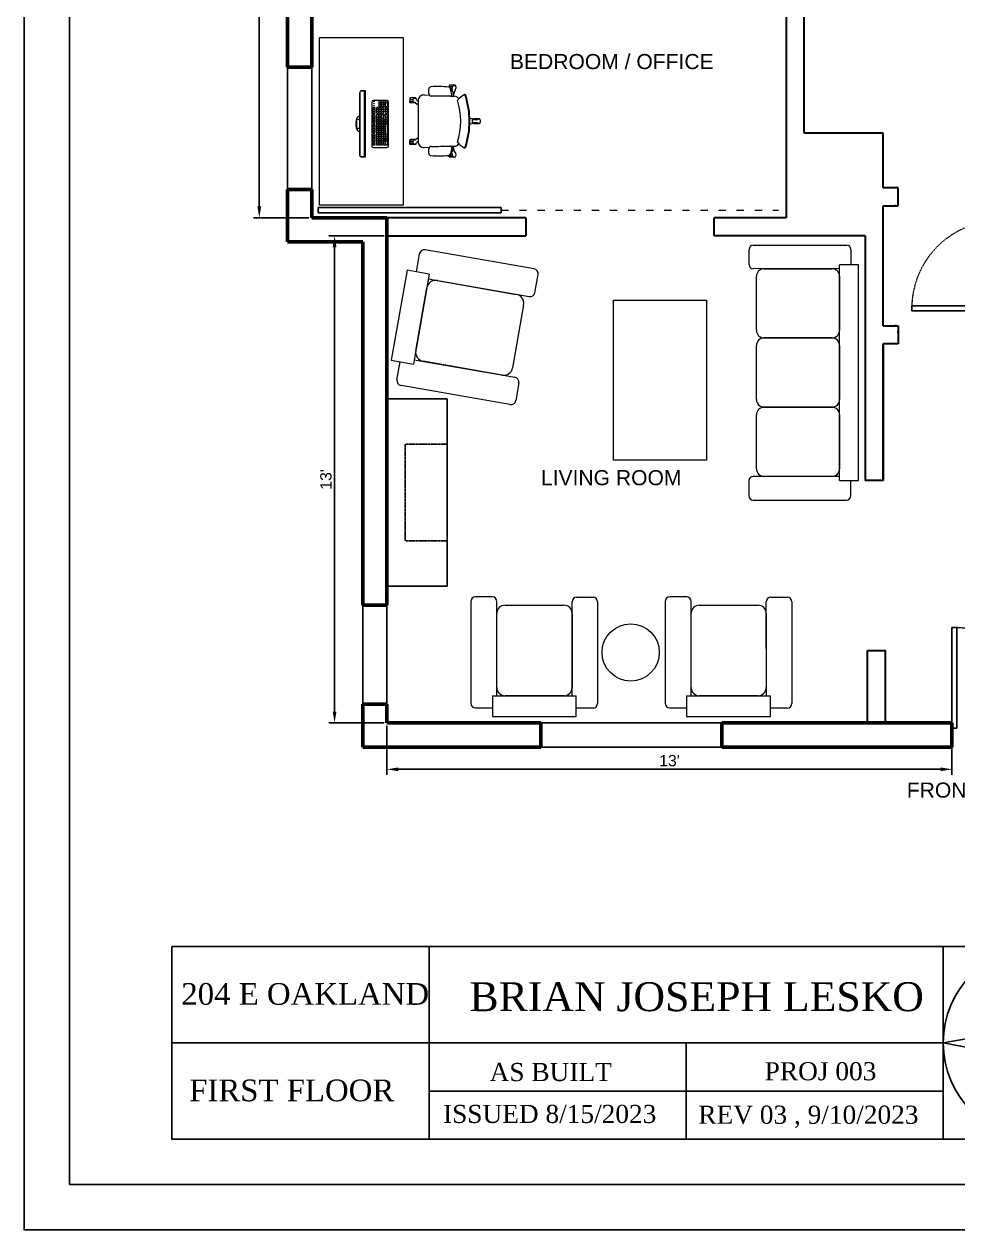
# Model space of a CAD drawing. Header units: millimetres. Extents: x 148 to 2418, y -847 to 707.
# Drawn here: x 147.9 to 457.4, y 37.5 to 436.8 of the extents above; entities that cross this region are included whole.
import ezdxf

# ---------------------------------------------------------------- set-up
doc = ezdxf.new("R2010")
doc.units = ezdxf.units.MM
doc.linetypes.add('ACAD_ISO03W100', pattern=[30, 12, -18])
for name, color, linetype in [('A-DECK-LITE', 250, 'Continuous'), ('A-DETL-FINE', 250, 'Continuous'), ('A-DETL-LITE', 250, 'Continuous'), ('A-DIMS-CRIT', 250, 'Continuous'), ('A-ROOM-NAME', 250, 'Continuous'), ('A-WALL-EXTR-HEVY', 250, 'Continuous'), ('A-WALL-INTR-MEDM', 250, 'Continuous'), ('Title Blocks', 250, 'Continuous')]:
    doc.layers.add(name, color=color, linetype=linetype)
doc.styles.get("Standard").update_dxf_attribs({"font": 'Arial.ttf'})
doc.dimstyles.new('ISO-25', dxfattribs={"dimtxt": 2.5, "dimasz": 2.5, "dimexe": 1.25, "dimexo": 0.625, "dimtad": 1, "dimtxsty": 'Standard', "dimcen": 2.5, "dimadec": 0, "dimazin": 0, "dimtfac": 1, "dimtmove": 0, "dimatfit": 3, "dimfxl": 1, "dimarcsym": 0})

# ---------------------------------------------------------------- blocks, each defined once
blk = doc.blocks.new('*D8')
at = {"layer": 'A-DIMS-CRIT', "color": 0, "lineweight": -2, "transparency": 16777216}
for p, q in [((242.31, 547.86), (224.01, 547.86)), ((225.89, 544.11), (225.88, 376.38)), ((242.3, 372.62), (224.01, 372.63))]:
    blk.add_line(p, q, dxfattribs=at)
at = {"layer": 'A-DIMS-CRIT', "color": 0, "transparency": 16777216}
for points in [[(225.26, 544.11), (226.51, 544.11), (225.89, 547.86)], [(225.26, 376.38), (226.51, 376.38), (225.88, 372.63)]]:
    blk.add_solid(points, dxfattribs=at)
at = {"layer": 'Defpoints', "color": 0, "transparency": 16777216}
for p in [(243.24, 547.86), (225.88, 372.63), (243.24, 372.62)]:
    blk.add_point(p, dxfattribs=at)
at = {"layer": 'A-DIMS-CRIT', "color": 0, "transparency": 16777216, "insert": (223.03, 460.24), "char_height": 3.75, "attachment_point": 5, "rotation": 89.9979}
blk.add_mtext("13'", dxfattribs=at)
blk = doc.blocks.new('*D10')
at = {"layer": 'A-DIMS-CRIT', "color": 0, "lineweight": -2, "transparency": 16777216}
for p, q in [((267.23, 366.62), (248.95, 366.62)), ((250.82, 362.87), (250.82, 209.1)), ((267.23, 205.35), (248.95, 205.35))]:
    blk.add_line(p, q, dxfattribs=at)
at = {"layer": 'A-DIMS-CRIT', "color": 0, "transparency": 16777216}
for points in [[(250.2, 362.87), (251.45, 362.87), (250.82, 366.62)], [(250.2, 209.1), (251.45, 209.1), (250.82, 205.35)]]:
    blk.add_solid(points, dxfattribs=at)
at = {"layer": 'Defpoints', "color": 0, "transparency": 16777216}
for p in [(268.17, 366.62), (250.82, 205.35), (268.17, 205.35)]:
    blk.add_point(p, dxfattribs=at)
at = {"layer": 'A-DIMS-CRIT', "color": 0, "transparency": 16777216, "insert": (247.97, 285.99), "char_height": 3.75, "attachment_point": 5, "rotation": 90}
blk.add_mtext("13'", dxfattribs=at)
blk = doc.blocks.new('*D11')
at = {"layer": 'A-DIMS-CRIT', "color": 0, "lineweight": -2, "transparency": 16777216}
for p, q in [((268.17, 204.41), (268.17, 188.11)), ((455.39, 204.41), (455.39, 188.11)), ((271.92, 189.99), (451.64, 189.99))]:
    blk.add_line(p, q, dxfattribs=at)
at = {"layer": 'A-DIMS-CRIT', "color": 0, "transparency": 16777216}
for points in [[(271.92, 190.61), (271.92, 189.36), (268.17, 189.99)], [(451.64, 190.61), (451.64, 189.36), (455.39, 189.99)]]:
    blk.add_solid(points, dxfattribs=at)
at = {"layer": 'Defpoints', "color": 0, "transparency": 16777216}
for p in [(268.17, 205.35), (455.39, 205.35), (455.39, 189.99)]:
    blk.add_point(p, dxfattribs=at)
at = {"layer": 'A-DIMS-CRIT', "color": 0, "transparency": 16777216, "insert": (361.78, 192.84), "char_height": 3.75, "attachment_point": 5}
blk.add_mtext("13'", dxfattribs=at)

msp = doc.modelspace()

# ---------------------------------------------------------------- linework, layer by layer
at = {"layer": 'A-DECK-LITE'}
msp.add_line((379.449, 205.349), (318.889, 205.349), dxfattribs=at)
at = {"layer": 'A-DECK-LITE', "lineweight": 5}
for p, q in [((280.186, 197.349), (319.169, 197.349)), ((379.169, 197.349), (455.392, 197.349)), ((379.169, 197.349), (455.392, 197.349))]:
    msp.add_line(p, q, dxfattribs=at)
at = {"layer": 'A-DETL-FINE', "lineweight": 9}
for p, q in [((245.797, 376.843), (245.797, 432.367)), ((245.797, 432.367), (273.559, 432.367)), ((273.559, 432.367), (273.559, 376.843)), ((259.146, 414.161), (259.146, 393.308)), ((260.707, 414.681), (259.667, 414.681)), ((260.707, 392.787), (260.707, 414.681)), ((268.178, 411.492), (263.667, 411.492)), ((265.624, 410.825), (265.624, 411.436)), ((266.173, 411.436), (265.624, 411.436)), ((266.173, 411.436), (266.173, 410.825)), ((266.349, 410.825), (266.349, 411.436)), ((266.898, 411.436), (266.349, 411.436)), ((266.898, 411.436), (266.898, 410.825)), ((267.089, 410.825), (267.089, 411.436)), ((267.638, 411.436), (267.089, 411.436)), ((267.638, 411.436), (267.638, 410.825)), ((267.743, 410.825), (267.743, 411.436)), ((268.292, 411.436), (267.743, 411.436)), ((268.292, 411.436), (268.292, 410.825)), ((263.146, 410.971), (263.146, 396.396)), ((263.595, 408.566), (263.595, 409.177)), ((264.144, 409.177), (263.595, 409.177)), ((264.144, 408.566), (263.595, 408.566)), ((264.144, 408.566), (263.595, 408.566)), ((263.595, 407.864), (263.595, 408.476)), ((264.144, 408.476), (263.595, 408.476)), ((264.144, 407.864), (263.595, 407.864)), ((264.144, 407.864), (263.595, 407.864)), ((263.595, 407.163), (263.595, 407.775)), ((264.144, 407.775), (263.595, 407.775)), ((264.144, 409.177), (264.144, 408.566)), ((264.144, 408.476), (264.144, 407.864)), ((264.144, 407.775), (264.144, 407.163)), ((264.87, 408.566), (264.87, 409.177)), ((265.419, 409.177), (264.87, 409.177)), ((265.419, 408.566), (264.87, 408.566)), ((265.419, 408.566), (264.87, 408.566)), ((264.87, 407.864), (264.87, 408.476)), ((265.419, 408.476), (264.87, 408.476)), ((265.419, 407.864), (264.87, 407.864)), ((265.419, 407.864), (264.87, 407.864)), ((264.87, 407.163), (264.87, 407.775)), ((265.419, 407.775), (264.87, 407.775)), ((265.419, 409.177), (265.419, 408.566)), ((265.419, 408.476), (265.419, 407.864)), ((265.419, 407.775), (265.419, 407.163)), ((266.173, 410.825), (265.624, 410.825)), ((265.624, 410.125), (265.624, 410.737)), ((266.173, 410.737), (265.624, 410.737)), ((266.173, 410.125), (265.624, 410.125)), ((265.624, 409.424), (265.624, 410.036)), ((266.173, 410.036), (265.624, 410.036)), ((266.173, 409.424), (265.624, 409.424)), ((265.624, 408.566), (265.624, 409.177)), ((266.173, 409.177), (265.624, 409.177)), ((266.173, 408.566), (265.624, 408.566)), ((266.173, 408.566), (265.624, 408.566)), ((265.624, 407.864), (265.624, 408.476)), ((266.173, 408.476), (265.624, 408.476)), ((266.173, 407.864), (265.624, 407.864)), ((266.173, 407.864), (265.624, 407.864)), ((265.624, 407.163), (265.624, 407.775)), ((266.173, 407.775), (265.624, 407.775)), ((266.173, 410.737), (266.173, 410.125)), ((266.173, 410.036), (266.173, 409.424)), ((266.173, 409.177), (266.173, 408.566)), ((266.173, 408.476), (266.173, 407.864)), ((266.173, 407.775), (266.173, 407.163)), ((266.898, 410.825), (266.349, 410.825)), ((266.349, 410.125), (266.349, 410.737)), ((266.898, 410.737), (266.349, 410.737)), ((266.898, 410.125), (266.349, 410.125)), ((266.349, 409.424), (266.349, 410.036)), ((266.898, 410.036), (266.349, 410.036)), ((266.898, 409.424), (266.349, 409.424)), ((266.349, 408.566), (266.349, 409.177)), ((266.898, 409.177), (266.349, 409.177)), ((266.898, 408.566), (266.349, 408.566)), ((266.898, 408.566), (266.349, 408.566)), ((266.349, 407.864), (266.349, 408.476)), ((266.898, 408.476), (266.349, 408.476)), ((266.898, 407.864), (266.349, 407.864)), ((266.898, 407.864), (266.349, 407.864)), ((266.349, 407.163), (266.349, 407.775)), ((266.898, 407.775), (266.349, 407.775)), ((266.898, 410.737), (266.898, 410.125)), ((266.898, 410.036), (266.898, 409.424)), ((266.898, 409.177), (266.898, 408.566)), ((266.898, 408.476), (266.898, 407.864)), ((266.898, 407.775), (266.898, 407.163)), ((267.018, 407.864), (267.018, 408.476)), ((267.567, 408.476), (267.018, 408.476)), ((267.567, 407.864), (267.018, 407.864)), ((267.567, 407.864), (267.018, 407.864)), ((267.638, 410.825), (267.089, 410.825)), ((267.089, 410.125), (267.089, 410.737)), ((267.638, 410.737), (267.089, 410.737)), ((267.638, 410.125), (267.089, 410.125)), ((267.089, 409.424), (267.089, 410.036)), ((267.638, 410.036), (267.089, 410.036)), ((267.638, 409.424), (267.089, 409.424)), ((267.567, 408.476), (267.567, 407.864)), ((267.638, 410.737), (267.638, 410.125)), ((267.638, 410.036), (267.638, 409.424)), ((268.292, 410.825), (267.743, 410.825)), ((267.743, 409.424), (267.743, 410.737)), ((268.292, 410.737), (267.743, 410.737)), ((267.743, 409.424), (267.743, 410.036)), ((268.292, 409.424), (267.743, 409.424)), ((267.743, 408.566), (267.743, 409.177)), ((268.292, 409.177), (267.743, 409.177)), ((268.292, 408.566), (267.743, 408.566)), ((268.292, 408.566), (267.743, 408.566)), ((267.743, 407.163), (267.743, 407.775)), ((268.292, 407.775), (267.743, 407.775)), ((267.745, 407.864), (267.745, 408.476)), ((268.294, 408.476), (267.745, 408.476)), ((268.294, 407.864), (267.745, 407.864)), ((268.294, 407.864), (267.745, 407.864)), ((268.292, 410.737), (268.292, 409.424)), ((268.292, 410.036), (268.292, 409.424)), ((268.292, 409.177), (268.292, 408.566)), ((268.292, 407.775), (268.292, 407.163)), ((268.294, 408.476), (268.294, 407.864)), ((268.699, 396.396), (268.699, 410.971)), ((258.844, 406.193), (259.146, 406.193)), ((264.144, 407.163), (263.595, 407.163)), ((264.144, 407.163), (263.595, 407.163)), ((263.599, 406.093), (263.599, 406.705)), ((264.148, 406.705), (263.599, 406.705)), ((264.148, 406.093), (263.599, 406.093)), ((264.148, 406.093), (263.599, 406.093)), ((263.599, 405.392), (263.599, 406.004)), ((264.148, 406.004), (263.599, 406.004)), ((264.148, 405.392), (263.599, 405.392)), ((264.148, 405.392), (263.599, 405.392)), ((263.599, 402.936), (263.599, 403.548)), ((264.148, 403.548), (263.599, 403.548)), ((263.601, 404.691), (263.601, 405.302)), ((264.15, 405.302), (263.601, 405.302)), ((264.15, 404.691), (263.601, 404.691)), ((264.15, 404.691), (263.601, 404.691)), ((263.601, 403.989), (263.601, 404.601)), ((264.15, 404.601), (263.601, 404.601)), ((264.15, 403.989), (263.601, 403.989)), ((264.15, 403.989), (263.601, 403.989)), ((264.148, 406.705), (264.148, 406.093)), ((264.148, 406.004), (264.148, 405.392)), ((264.148, 403.548), (264.148, 402.936)), ((264.15, 405.302), (264.15, 404.691)), ((264.15, 404.601), (264.15, 403.989)), ((265.419, 407.163), (264.87, 407.163)), ((265.419, 407.163), (264.87, 407.163)), ((264.87, 405.102), (264.87, 405.714)), ((265.419, 405.714), (264.87, 405.714)), ((265.419, 405.102), (264.87, 405.102)), ((265.419, 405.102), (264.87, 405.102)), ((264.87, 404.401), (264.87, 405.013)), ((265.419, 405.013), (264.87, 405.013)), ((265.419, 404.401), (264.87, 404.401)), ((265.419, 404.401), (264.87, 404.401)), ((264.87, 403.7), (264.87, 404.312)), ((265.419, 404.312), (264.87, 404.312)), ((265.419, 403.7), (264.87, 403.7)), ((265.419, 403.7), (264.87, 403.7)), ((264.87, 402.999), (264.87, 403.61)), ((265.419, 403.61), (264.87, 403.61)), ((265.419, 405.714), (265.419, 405.102)), ((265.419, 405.013), (265.419, 404.401)), ((265.419, 404.312), (265.419, 403.7)), ((265.419, 403.61), (265.419, 402.999)), ((266.173, 407.163), (265.624, 407.163)), ((266.173, 407.163), (265.624, 407.163)), ((265.624, 405.102), (265.624, 405.714)), ((266.173, 405.714), (265.624, 405.714)), ((266.173, 405.102), (265.624, 405.102)), ((266.173, 405.102), (265.624, 405.102)), ((265.624, 404.401), (265.624, 405.013)), ((266.173, 405.013), (265.624, 405.013)), ((266.173, 404.401), (265.624, 404.401)), ((266.173, 404.401), (265.624, 404.401)), ((265.624, 403.7), (265.624, 404.312)), ((266.173, 404.312), (265.624, 404.312)), ((266.173, 403.7), (265.624, 403.7)), ((266.173, 403.7), (265.624, 403.7)), ((265.624, 402.999), (265.624, 403.61)), ((266.173, 403.61), (265.624, 403.61)), ((265.629, 405.935), (265.629, 406.834)), ((265.629, 406.834), (266.179, 406.834)), ((266.179, 405.935), (265.629, 405.935)), ((266.173, 405.714), (266.173, 405.102)), ((266.173, 405.013), (266.173, 404.401)), ((266.173, 404.312), (266.173, 403.7)), ((266.173, 403.61), (266.173, 402.999)), ((266.179, 406.834), (266.179, 405.935)), ((266.898, 407.163), (266.349, 407.163)), ((266.898, 407.163), (266.349, 407.163)), ((266.349, 404.401), (266.349, 405.013)), ((266.898, 405.013), (266.349, 405.013)), ((266.898, 404.401), (266.349, 404.401)), ((266.898, 404.401), (266.349, 404.401)), ((266.349, 403.7), (266.349, 404.312)), ((266.898, 404.312), (266.349, 404.312)), ((266.898, 403.7), (266.349, 403.7)), ((266.898, 403.7), (266.349, 403.7)), ((266.349, 402.999), (266.349, 403.61)), ((266.898, 403.61), (266.349, 403.61)), ((266.354, 405.542), (266.354, 406.834)), ((266.354, 406.834), (266.903, 406.834)), ((266.903, 405.542), (266.354, 405.542)), ((266.898, 405.013), (266.898, 404.401)), ((266.898, 404.312), (266.898, 403.7)), ((266.898, 403.61), (266.898, 402.999)), ((266.903, 406.834), (266.903, 405.542)), ((267.089, 404.401), (267.089, 405.013)), ((267.638, 405.013), (267.089, 405.013)), ((267.638, 404.401), (267.089, 404.401)), ((267.638, 404.401), (267.089, 404.401)), ((267.089, 403.7), (267.089, 404.312)), ((267.638, 404.312), (267.089, 404.312)), ((267.638, 403.7), (267.089, 403.7)), ((267.638, 403.7), (267.089, 403.7)), ((267.089, 402.999), (267.089, 403.61)), ((267.638, 403.61), (267.089, 403.61)), ((267.094, 405.102), (267.094, 406.834)), ((267.094, 406.834), (267.638, 406.834)), ((267.638, 405.102), (267.094, 405.102)), ((267.638, 406.834), (267.638, 405.102)), ((267.638, 405.013), (267.638, 404.401)), ((267.638, 404.312), (267.638, 403.7)), ((267.638, 403.61), (267.638, 402.999)), ((268.292, 407.163), (267.743, 407.163)), ((268.292, 407.163), (267.743, 407.163)), ((267.747, 405.805), (267.747, 406.834)), ((268.296, 405.805), (267.747, 405.805)), ((267.747, 405.102), (267.747, 405.714)), ((268.296, 405.714), (267.747, 405.714)), ((268.296, 405.102), (267.747, 405.102)), ((268.296, 405.102), (267.747, 405.102)), ((267.747, 404.401), (267.747, 405.013)), ((268.296, 405.013), (267.747, 405.013)), ((268.296, 404.401), (267.747, 404.401)), ((268.296, 404.401), (267.747, 404.401)), ((267.747, 403.7), (267.747, 404.312)), ((268.296, 404.312), (267.747, 404.312)), ((268.296, 403.7), (267.747, 403.7)), ((268.296, 403.7), (267.747, 403.7)), ((267.747, 400.193), (267.747, 403.61)), ((268.296, 403.61), (267.747, 403.61)), ((267.752, 406.834), (268.296, 406.834)), ((268.296, 405.102), (267.752, 405.102)), ((268.296, 406.834), (268.296, 405.805)), ((268.296, 405.714), (268.296, 405.102)), ((268.296, 405.714), (268.296, 405.102)), ((268.296, 405.013), (268.296, 404.401)), ((268.296, 404.312), (268.296, 403.7)), ((268.296, 403.61), (268.296, 400.193)), ((258.863, 401.283), (259.146, 401.283)), ((264.148, 402.936), (263.599, 402.936)), ((264.148, 402.936), (263.599, 402.936)), ((263.599, 402.235), (263.599, 402.847)), ((264.148, 402.847), (263.599, 402.847)), ((264.148, 402.235), (263.599, 402.235)), ((264.148, 402.235), (263.599, 402.235)), ((263.599, 401.534), (263.599, 402.145)), ((264.148, 402.145), (263.599, 402.145)), ((264.148, 401.534), (263.599, 401.534)), ((264.148, 401.534), (263.599, 401.534)), ((263.599, 400.832), (263.599, 401.444)), ((264.148, 401.444), (263.599, 401.444)), ((264.148, 400.832), (263.599, 400.832)), ((264.148, 400.832), (263.599, 400.832)), ((263.599, 399.792), (263.599, 400.404)), ((264.148, 400.404), (263.599, 400.404)), ((264.148, 399.792), (263.599, 399.792)), ((264.148, 399.792), (263.599, 399.792)), ((263.599, 399.091), (263.599, 399.703)), ((264.148, 399.703), (263.599, 399.703)), ((264.148, 402.847), (264.148, 402.235)), ((264.148, 402.145), (264.148, 401.534)), ((264.148, 401.444), (264.148, 400.832)), ((264.148, 400.404), (264.148, 399.792)), ((264.148, 399.703), (264.148, 399.091)), ((265.419, 402.999), (264.87, 402.999)), ((265.419, 402.999), (264.87, 402.999)), ((264.87, 402.297), (264.87, 402.909)), ((265.419, 402.909), (264.87, 402.909)), ((265.419, 402.297), (264.87, 402.297)), ((265.419, 402.297), (264.87, 402.297)), ((264.87, 401.596), (264.87, 402.208)), ((265.419, 402.208), (264.87, 402.208)), ((265.419, 401.596), (264.87, 401.596)), ((265.419, 401.596), (264.87, 401.596)), ((264.87, 400.895), (264.87, 401.507)), ((265.419, 401.507), (264.87, 401.507)), ((265.419, 400.895), (264.87, 400.895)), ((265.419, 400.895), (264.87, 400.895)), ((264.87, 400.193), (264.87, 400.805)), ((265.419, 400.805), (264.87, 400.805)), ((265.419, 400.193), (264.87, 400.193)), ((265.419, 400.193), (264.87, 400.193)), ((264.87, 399.492), (264.87, 400.104)), ((265.419, 400.104), (264.87, 400.104)), ((265.419, 399.492), (264.87, 399.492)), ((265.419, 399.492), (264.87, 399.492)), ((264.87, 398.791), (264.87, 399.403)), ((265.419, 399.403), (264.87, 399.403)), ((265.419, 402.909), (265.419, 402.297)), ((265.419, 402.208), (265.419, 401.596)), ((265.419, 401.507), (265.419, 400.895)), ((265.419, 400.805), (265.419, 400.193)), ((265.419, 400.104), (265.419, 399.492)), ((265.419, 399.403), (265.419, 398.791)), ((266.173, 402.999), (265.624, 402.999)), ((266.173, 402.999), (265.624, 402.999)), ((265.624, 402.297), (265.624, 402.909)), ((266.173, 402.909), (265.624, 402.909)), ((266.173, 402.297), (265.624, 402.297)), ((266.173, 402.297), (265.624, 402.297)), ((265.624, 401.596), (265.624, 402.208)), ((266.173, 402.208), (265.624, 402.208)), ((266.173, 401.596), (265.624, 401.596)), ((266.173, 401.596), (265.624, 401.596)), ((265.624, 400.895), (265.624, 401.507)), ((266.173, 401.507), (265.624, 401.507)), ((266.173, 400.895), (265.624, 400.895)), ((266.173, 400.895), (265.624, 400.895)), ((265.624, 400.193), (265.624, 400.805)), ((266.173, 400.805), (265.624, 400.805)), ((266.173, 400.193), (265.624, 400.193)), ((266.173, 400.193), (265.624, 400.193)), ((265.624, 399.492), (265.624, 400.104)), ((266.173, 400.104), (265.624, 400.104)), ((266.173, 399.492), (265.624, 399.492)), ((266.173, 399.492), (265.624, 399.492)), ((265.624, 398.791), (265.624, 399.403)), ((266.173, 399.403), (265.624, 399.403)), ((266.173, 402.909), (266.173, 402.297)), ((266.173, 402.208), (266.173, 401.596)), ((266.173, 401.507), (266.173, 400.895)), ((266.173, 400.805), (266.173, 400.193)), ((266.173, 400.104), (266.173, 399.492)), ((266.173, 399.403), (266.173, 398.791)), ((266.898, 402.999), (266.349, 402.999)), ((266.898, 402.999), (266.349, 402.999)), ((266.349, 402.297), (266.349, 402.909)), ((266.898, 402.909), (266.349, 402.909)), ((266.898, 402.297), (266.349, 402.297)), ((266.898, 402.297), (266.349, 402.297)), ((266.349, 401.596), (266.349, 402.208)), ((266.898, 402.208), (266.349, 402.208)), ((266.898, 401.596), (266.349, 401.596)), ((266.898, 401.596), (266.349, 401.596)), ((266.349, 400.895), (266.349, 401.507)), ((266.898, 401.507), (266.349, 401.507)), ((266.898, 400.895), (266.349, 400.895)), ((266.898, 400.895), (266.349, 400.895)), ((266.349, 400.193), (266.349, 400.805)), ((266.898, 400.805), (266.349, 400.805)), ((266.898, 400.193), (266.349, 400.193)), ((266.898, 400.193), (266.349, 400.193)), ((266.349, 399.492), (266.349, 400.104)), ((266.898, 400.104), (266.349, 400.104)), ((266.898, 399.492), (266.349, 399.492)), ((266.898, 399.492), (266.349, 399.492)), ((266.349, 398.791), (266.349, 399.403)), ((266.898, 399.403), (266.349, 399.403)), ((266.898, 402.909), (266.898, 402.297)), ((266.898, 402.208), (266.898, 401.596)), ((266.898, 401.507), (266.898, 400.895)), ((266.898, 400.805), (266.898, 400.193)), ((266.898, 400.104), (266.898, 399.492)), ((266.898, 399.403), (266.898, 398.791)), ((267.638, 402.999), (267.089, 402.999)), ((267.638, 402.999), (267.089, 402.999)), ((267.089, 402.297), (267.089, 402.909)), ((267.638, 402.909), (267.089, 402.909)), ((267.638, 402.297), (267.089, 402.297)), ((267.638, 402.297), (267.089, 402.297)), ((267.089, 401.596), (267.089, 402.208)), ((267.638, 402.208), (267.089, 402.208)), ((267.638, 401.596), (267.089, 401.596)), ((267.638, 401.596), (267.089, 401.596)), ((267.089, 400.895), (267.089, 401.507)), ((267.638, 401.507), (267.089, 401.507)), ((267.638, 400.895), (267.089, 400.895)), ((267.638, 400.895), (267.089, 400.895)), ((267.089, 400.193), (267.089, 400.805)), ((267.638, 400.805), (267.089, 400.805)), ((267.638, 400.193), (267.089, 400.193)), ((267.638, 400.193), (267.089, 400.193)), ((267.089, 399.492), (267.089, 400.104)), ((267.638, 400.104), (267.089, 400.104)), ((267.638, 399.492), (267.089, 399.492)), ((267.638, 399.492), (267.089, 399.492)), ((267.089, 398.791), (267.089, 399.403)), ((267.638, 399.403), (267.089, 399.403)), ((267.638, 402.909), (267.638, 402.297)), ((267.638, 402.208), (267.638, 401.596)), ((267.638, 401.507), (267.638, 400.895)), ((267.638, 400.805), (267.638, 400.193)), ((267.638, 400.104), (267.638, 399.492)), ((267.638, 399.403), (267.638, 398.791)), ((267.747, 402.297), (267.747, 402.909)), ((267.747, 401.596), (267.747, 402.208)), ((267.747, 400.895), (267.747, 401.507)), ((267.747, 400.193), (267.747, 400.805)), ((268.296, 400.193), (267.747, 400.193)), ((268.296, 400.193), (267.747, 400.193)), ((267.747, 399.492), (267.747, 400.104)), ((268.296, 400.104), (267.747, 400.104)), ((268.296, 399.492), (267.747, 399.492)), ((268.296, 399.492), (267.747, 399.492)), ((267.747, 398.791), (267.747, 399.403)), ((268.296, 399.403), (267.747, 399.403)), ((268.296, 402.909), (268.296, 402.297)), ((268.296, 402.208), (268.296, 401.596)), ((268.296, 401.507), (268.296, 400.895)), ((268.296, 400.805), (268.296, 400.193)), ((268.296, 400.104), (268.296, 399.492)), ((268.296, 399.403), (268.296, 398.791)), ((264.148, 399.091), (263.599, 399.091)), ((264.148, 399.091), (263.599, 399.091)), ((263.599, 398.389), (263.599, 399.001)), ((264.148, 399.001), (263.599, 399.001)), ((264.148, 398.389), (263.599, 398.389)), ((264.148, 398.389), (263.599, 398.389)), ((263.599, 397.688), (263.599, 398.3)), ((264.148, 398.3), (263.599, 398.3)), ((264.148, 397.688), (263.599, 397.688)), ((264.148, 397.688), (263.599, 397.688)), ((263.599, 396.687), (263.599, 397.299)), ((264.148, 397.299), (263.599, 397.299)), ((264.148, 396.687), (263.599, 396.687)), ((263.667, 395.876), (268.178, 395.876)), ((264.148, 399.001), (264.148, 398.389)), ((264.148, 398.3), (264.148, 397.688)), ((264.148, 397.299), (264.148, 396.687)), ((265.419, 398.791), (264.87, 398.791)), ((265.419, 398.791), (264.87, 398.791)), ((264.87, 398.089), (264.87, 398.701)), ((265.419, 398.701), (264.87, 398.701)), ((265.419, 398.089), (264.87, 398.089)), ((265.419, 398.089), (264.87, 398.089)), ((264.87, 397.388), (264.87, 398)), ((265.419, 398), (264.87, 398)), ((265.419, 397.388), (264.87, 397.388)), ((265.419, 397.388), (264.87, 397.388)), ((264.87, 396.687), (264.87, 397.299)), ((265.419, 397.299), (264.87, 397.299)), ((265.419, 396.687), (264.87, 396.687)), ((265.419, 398.701), (265.419, 398.089)), ((265.419, 398), (265.419, 397.388)), ((265.419, 397.299), (265.419, 396.687)), ((266.173, 398.791), (265.624, 398.791)), ((266.173, 398.791), (265.624, 398.791)), ((265.624, 398.089), (265.624, 398.701)), ((266.173, 398.701), (265.624, 398.701)), ((266.173, 398.089), (265.624, 398.089)), ((266.173, 398.089), (265.624, 398.089)), ((265.624, 397.388), (265.624, 398)), ((266.173, 398), (265.624, 398)), ((266.173, 397.388), (265.624, 397.388)), ((266.173, 397.388), (265.624, 397.388)), ((265.624, 396.687), (265.624, 397.299)), ((266.173, 397.299), (265.624, 397.299)), ((266.173, 396.687), (265.624, 396.687)), ((266.173, 398.701), (266.173, 398.089)), ((266.173, 398), (266.173, 397.388)), ((266.173, 397.299), (266.173, 396.687)), ((266.898, 398.791), (266.349, 398.791)), ((266.898, 398.791), (266.349, 398.791)), ((266.349, 398.089), (266.349, 398.701)), ((266.898, 398.701), (266.349, 398.701)), ((266.898, 398.089), (266.349, 398.089)), ((266.898, 398.089), (266.349, 398.089)), ((266.349, 397.388), (266.349, 398)), ((266.898, 398), (266.349, 398)), ((266.898, 397.388), (266.349, 397.388)), ((266.898, 397.388), (266.349, 397.388)), ((266.349, 396.687), (266.349, 397.299)), ((266.898, 397.299), (266.349, 397.299)), ((266.898, 396.687), (266.349, 396.687)), ((266.898, 398.701), (266.898, 398.089)), ((266.898, 398), (266.898, 397.388)), ((266.898, 397.299), (266.898, 396.687)), ((267.638, 398.791), (267.089, 398.791)), ((267.638, 398.791), (267.089, 398.791)), ((267.089, 398.089), (267.089, 398.701)), ((267.638, 398.701), (267.089, 398.701)), ((267.638, 398.089), (267.089, 398.089)), ((267.638, 398.089), (267.089, 398.089)), ((267.089, 396.687), (267.089, 398)), ((267.089, 397.388), (267.089, 398)), ((267.638, 398), (267.089, 398)), ((267.638, 396.687), (267.089, 396.687)), ((267.638, 398.701), (267.638, 398.089)), ((267.638, 398), (267.638, 396.687)), ((267.638, 398), (267.638, 397.388)), ((268.296, 398.791), (267.747, 398.791)), ((268.296, 398.791), (267.747, 398.791)), ((267.747, 398.089), (267.747, 398.701)), ((268.296, 398.701), (267.747, 398.701)), ((268.296, 398.089), (267.747, 398.089)), ((268.296, 398.089), (267.747, 398.089)), ((267.747, 396.687), (267.747, 398)), ((267.747, 397.388), (267.747, 398)), ((268.296, 398), (267.747, 398)), ((268.296, 396.687), (267.747, 396.687)), ((268.296, 398.701), (268.296, 398.089)), ((268.296, 398), (268.296, 396.687)), ((268.296, 398), (268.296, 397.388)), ((259.667, 392.787), (260.707, 392.787)), ((273.559, 376.843), (245.797, 376.843)), ((389.559, 363.555), (420.524, 363.555)), ((278.894, 360.679), (277.852, 354.719)), ((316.898, 355.721), (280.813, 362.027)), ((388.156, 357.115), (388.156, 362.153)), ((421.926, 362.153), (421.926, 357.039)), ((418.149, 355.784), (389.559, 355.766)), ((393.118, 355.768), (415.628, 355.768)), ((424.433, 357.029), (418.154, 357.029)), ((418.154, 285.624), (418.154, 357.029)), ((424.433, 285.624), (424.433, 357.029)), ((274.828, 355.247), (269.625, 325.472)), ((282.145, 353.968), (274.828, 355.247)), ((282.145, 353.968), (276.942, 324.194)), ((281.868, 352.38), (315.293, 346.539)), ((284.811, 351.866), (311.042, 347.281)), ((317.198, 347.801), (318.246, 353.801)), ((390.595, 335.365), (390.595, 353.245)), ((418.152, 353.245), (418.152, 335.365)), ((277.715, 328.603), (281.356, 349.439)), ((313.469, 343.826), (309.828, 322.991)), ((343.194, 292.377), (343.194, 345.304)), ((343.194, 345.304), (374.068, 345.304)), ((374.068, 345.304), (374.068, 292.377)), ((393.118, 332.841), (415.628, 332.841)), ((415.628, 332.841), (393.118, 332.841)), ((390.595, 312.438), (390.595, 330.318)), ((418.152, 330.318), (418.152, 312.438)), ((269.625, 325.472), (276.942, 324.194)), ((271.503, 318.991), (272.544, 324.951)), ((277.201, 325.644), (310.522, 319.842)), ((306.373, 320.564), (280.142, 325.148)), ((308.936, 310.765), (272.851, 317.071)), ((311.882, 317.984), (310.855, 312.113)), ((415.628, 309.914), (393.118, 309.914)), ((393.118, 309.914), (415.628, 309.914)), ((390.595, 289.511), (390.595, 307.39)), ((418.152, 307.39), (418.152, 289.511)), ((374.068, 292.377), (343.194, 292.377)), ((388.069, 285.659), (388.069, 280.51)), ((418.154, 286.987), (389.471, 286.987)), ((415.628, 286.987), (393.118, 286.987)), ((418.154, 285.624), (424.433, 285.624)), ((421.838, 280.51), (421.838, 285.624)), ((389.471, 279.108), (420.436, 279.108)), ((296.01, 245.552), (296.01, 211.869)), ((303.136, 247.077), (297.535, 247.077)), ((304.581, 214.351), (304.581, 245.552)), ((307.326, 244.329), (326.775, 244.329)), ((329.537, 214.357), (329.517, 245.456)), ((330.984, 246.982), (336.465, 246.981)), ((337.99, 245.456), (337.99, 211.774)), ((360.358, 245.552), (360.358, 211.869)), ((367.484, 247.077), (361.883, 247.077)), ((368.929, 214.351), (368.929, 245.552)), ((371.674, 244.329), (391.123, 244.329)), ((393.885, 214.357), (393.865, 245.456)), ((395.332, 246.982), (400.813, 246.981)), ((402.338, 245.456), (402.338, 211.774)), ((304.581, 217.099), (304.581, 241.584)), ((329.52, 241.584), (329.52, 217.099)), ((368.929, 217.099), (368.929, 241.584)), ((393.868, 241.584), (393.868, 217.099)), ((303.098, 214.351), (330.891, 214.351)), ((303.098, 214.351), (303.098, 207.521)), ((326.775, 214.353), (307.326, 214.353)), ((330.891, 207.521), (330.891, 214.351)), ((367.446, 214.351), (395.239, 214.351)), ((367.446, 214.351), (367.446, 207.521)), ((391.123, 214.353), (371.674, 214.353)), ((395.239, 207.521), (395.239, 214.351)), ((297.535, 210.344), (303.098, 210.344)), ((336.465, 210.248), (330.902, 210.248)), ((361.883, 210.344), (367.446, 210.344)), ((400.813, 210.248), (395.25, 210.248)), ((303.098, 207.521), (330.891, 207.521)), ((367.446, 207.521), (395.239, 207.521))]:
    msp.add_line(p, q, dxfattribs=at)
at = {"layer": 'A-DETL-FINE', "lineweight": 9, "ltscale": 2}
for p, q in [((288.911, 416.559), (288.787, 416.427)), ((288.787, 416.427), (288.787, 416.09)), ((288.787, 416.09), (288.822, 416.055)), ((288.822, 416.055), (289.88, 416.055)), ((288.822, 416.02), (288.822, 415.862)), ((288.822, 416.02), (289.862, 416.019)), ((290.746, 416.559), (288.911, 416.559)), ((289.198, 415.443), (289.822, 415.443)), ((289.208, 415.407), (289.819, 415.407)), ((290.869, 416.427), (290.746, 416.559)), ((290.869, 416.427), (290.869, 416.268)), ((275.845, 412.305), (275.721, 412.173)), ((275.721, 412.173), (275.721, 411.836)), ((275.721, 411.836), (275.757, 411.801)), ((275.757, 411.766), (275.756, 411.189)), ((275.757, 411.801), (276.815, 411.801)), ((275.757, 411.766), (276.796, 411.766)), ((277.68, 412.305), (275.845, 412.305)), ((277.803, 412.173), (277.68, 412.305)), ((277.803, 412.173), (277.803, 411.998)), ((278.213, 411.489), (278.487, 411.293)), ((278.487, 411.403), (278.485, 397.807)), ((280.549, 413.305), (282.252, 413.233)), ((282.089, 413.776), (282.076, 415.237)), ((289.44, 412.927), (290.436, 412.884)), ((289.67, 414.903), (289.452, 414.903)), ((289.789, 415.259), (289.635, 414.801)), ((290.081, 414.153), (290.16, 413.828)), ((290.723, 414.955), (290.246, 413.438)), ((290.745, 414.903), (290.707, 414.903)), ((290.869, 415.035), (290.745, 414.903)), ((290.869, 415.035), (290.869, 415.194)), ((275.721, 411.118), (275.756, 411.154)), ((275.721, 410.781), (275.721, 411.118)), ((275.845, 410.649), (275.721, 410.781)), ((275.756, 411.189), (276.796, 411.189)), ((275.756, 411.154), (276.814, 411.154)), ((277.696, 410.649), (275.845, 410.649)), ((277.635, 410.694), (278.487, 410.063)), ((297.886, 404.128), (296.549, 404.116)), ((297.886, 405.111), (296.55, 405.123)), ((296.994, 405.447), (296.87, 405.315)), ((296.87, 405.315), (296.87, 405.12)), ((296.87, 403.923), (296.87, 404.119)), ((296.994, 403.791), (296.87, 403.923)), ((298.829, 405.447), (296.994, 405.447)), ((298.829, 403.791), (296.994, 403.791)), ((298.952, 405.315), (298.829, 405.447)), ((298.952, 403.923), (298.829, 403.791)), ((298.952, 405.315), (298.952, 405.156)), ((298.952, 403.923), (298.952, 404.082)), ((275.843, 398.578), (275.719, 398.446)), ((275.719, 398.446), (275.719, 398.109)), ((275.719, 398.109), (275.755, 398.074)), ((275.719, 397.391), (275.755, 397.427)), ((275.719, 397.054), (275.719, 397.391)), ((275.843, 396.922), (275.719, 397.054)), ((275.755, 398.074), (276.813, 398.074)), ((275.755, 398.039), (276.794, 398.039)), ((275.755, 397.462), (275.755, 398.039)), ((275.755, 397.462), (276.794, 397.462)), ((275.755, 397.427), (276.813, 397.426)), ((277.694, 398.578), (275.843, 398.578)), ((277.678, 396.922), (275.843, 396.922)), ((277.634, 398.533), (278.485, 399.164)), ((277.801, 397.054), (277.678, 396.922)), ((277.801, 397.054), (277.801, 397.229)), ((278.211, 397.738), (278.485, 397.934)), ((280.546, 395.921), (282.249, 395.993)), ((282.073, 393.988), (282.087, 395.45)), ((289.437, 396.297), (290.434, 396.339)), ((290.078, 395.07), (290.158, 395.396)), ((290.721, 394.268), (290.243, 395.785)), ((288.784, 393.134), (288.819, 393.169)), ((288.784, 392.797), (288.784, 393.134)), ((288.907, 392.665), (288.784, 392.797)), ((288.819, 393.204), (288.819, 393.362)), ((288.819, 393.204), (289.859, 393.204)), ((288.819, 393.169), (289.877, 393.169)), ((290.742, 392.665), (288.907, 392.665)), ((289.195, 393.781), (289.819, 393.781)), ((289.205, 393.816), (289.816, 393.816)), ((289.667, 394.32), (289.449, 394.321)), ((289.786, 393.965), (289.633, 394.423)), ((290.743, 394.32), (290.704, 394.32)), ((290.866, 392.796), (290.742, 392.665)), ((290.866, 394.188), (290.743, 394.32)), ((290.866, 394.188), (290.866, 394.03)), ((290.866, 392.796), (290.866, 392.955))]:
    msp.add_line(p, q, dxfattribs=at)
at = {"layer": 'A-DETL-FINE', "linetype": 'ACAD_ISO03W100', "lineweight": 9, "ltscale": 0.2, "transparency": 33554687}
msp.add_line((306.047, 375.174), (397.902, 375.174), dxfattribs=at)
at = {"layer": 'A-DETL-FINE', "lineweight": 9}
for points in [[(289.624, 413.348), (289.216, 415.374)], [(259.146, 393.308), (259.146, 414.161)], [(259.667, 414.681), (260.707, 414.681)], [(295.648, 403.714), (296.549, 403.846), (296.55, 405.376), (295.649, 405.508)], [(289.621, 395.875), (289.213, 393.85)], [(260.707, 392.787), (259.667, 392.787)]]:
    msp.add_lwpolyline(points, dxfattribs=at)
for points in [[(260.707, 414.681), (260.707, 392.788), (261.076, 392.788), (261.076, 414.681)], [(259.146, 405.247), (259.146, 402.222), (258.203, 402.222), (258.203, 405.247)], [(264.875, 405.815), (264.875, 406.834), (265.425, 406.834), (265.425, 405.815)]]:
    msp.add_lwpolyline(points, close=True, dxfattribs=at)
for centre, radius in [((263.891, 411.124), 0.09), ((263.891, 410.435), 0.09), ((263.891, 409.748), 0.09), ((348.93, 228.697), 9.477)]:
    msp.add_circle(centre, radius, dxfattribs=at)
at = {"layer": 'A-DETL-FINE', "lineweight": 9, "ltscale": 2}
for centre, radius, start, end in [((282.771, 415.311), 0.699, 95.03654, 186.00474), ((285.21, 386.876), 29.238, 83.3476, 94.90474), ((288.55, 415.24), 0.679, 11.38427, 86.06746), ((289.127, 415.471), 0.696, 342.20154, 8.70741), ((290.459, 415.731), 0.663, 310.52447, 193.45948), ((277.393, 411.477), 0.663, 22.52447, 265.45949), ((278.624, 412.05), 0.696, 207.27654, 233.78241), ((280.465, 411.328), 1.979, 87.57291, 177.81851), ((282.856, 413.709), 0.769, 175.04182, 270.93164), ((283.56, 221.551), 191.391, 88.31383, 90.20718), ((289.209, 413.278), 0.42, 267.63877, 9.61074), ((289.005, 413.89), 1.107, 13.75015, 74.57903), ((282.288, 411.901), 8.104, 7.11894, 13.75015), ((290.342, 410.811), 2.076, 36.26397, 87.38921), ((291.384, 414.737), 0.696, 135.27654, 161.78243), ((268.563, 404.615), 24.054, 343.19676, 16.78717), ((292.074, 411.343), 0.529, 136.96029, 155.59581), ((299.192, 404.645), 10.304, 122.04452, 136.75437), ((293.944, 413.062), 0.385, 21.0959, 124.61874), ((293.735, 412.994), 0.385, 21.0959, 91.3726), ((267.872, 404.615), 27.57, 341.98827, 17.99568), ((267.872, 404.615), 27.791, 341.98827, 17.99568), ((277.228, 410.13), 0.696, 54.20154, 80.7074), ((297.884, 405.806), 0.696, 270.20154, 296.70741), ((297.883, 403.432), 0.696, 63.27654, 89.78243), ((298.542, 404.619), 0.663, 238.52447, 121.45948), ((277.391, 397.75), 0.663, 94.52446, 337.45949), ((277.227, 399.098), 0.696, 279.27654, 305.78241), ((278.622, 397.177), 0.696, 126.20154, 152.7074), ((280.463, 397.898), 1.979, 182.16543, 272.41103), ((282.853, 395.516), 0.769, 89.05231, 184.94213), ((283.612, 587.675), 191.391, 269.77676, 271.67011), ((289.207, 395.946), 0.42, 350.3732, 92.3452), ((282.286, 397.324), 8.104, 346.23381, 352.86501), ((290.34, 398.396), 2.076, 272.59474, 324.06118), ((292.072, 397.88), 0.529, 204.38816, 223.02366), ((299.192, 404.576), 10.304, 223.22957, 237.93944), ((293.732, 396.229), 0.385, 268.6113, 338.88805), ((293.942, 396.16), 0.385, 235.36516, 338.88805), ((282.768, 393.915), 0.699, 173.97921, 264.94741), ((285.215, 422.349), 29.238, 265.07922, 276.63635), ((288.547, 393.984), 0.679, 273.91648, 348.59968), ((289.003, 395.334), 1.107, 285.40493, 346.23381), ((289.124, 393.753), 0.696, 351.27654, 17.78241), ((290.456, 393.492), 0.663, 166.52446, 49.45948), ((291.381, 394.486), 0.696, 198.20154, 224.70741)]:
    msp.add_arc(centre, radius, start, end, dxfattribs=at)
at = {"layer": 'A-DETL-FINE', "lineweight": 9}
for centre, radius, start, end in [((259.667, 414.161), 0.521, 90, 180), ((263.667, 410.971), 0.521, 90, 180), ((268.178, 410.971), 0.521, 0, 90), ((263.667, 396.396), 0.521, 180, 270), ((268.178, 396.396), 0.521, 270, 0), ((259.667, 393.308), 0.521, 180, 270), ((389.559, 362.153), 1.402, 90, 180), ((420.524, 362.153), 1.402, 0, 90), ((280.528, 360.393), 1.659, 80.08678, 170.08678), ((316.612, 354.087), 1.659, 350.08678, 80.08678), ((389.559, 357.168), 1.402, 180, 270), ((393.118, 353.245), 2.524, 90, 180), ((415.628, 353.245), 2.524, 0, 90), ((284.297, 348.925), 2.986, 80.08678, 170.08678), ((315.579, 348.172), 1.659, 260.08678, 350.08678), ((310.528, 344.34), 2.986, 350.08678, 80.08678), ((393.118, 335.365), 2.524, 180, 270), ((393.118, 330.318), 2.524, 90, 180), ((415.628, 335.365), 2.524, 270, 0), ((415.628, 330.318), 2.524, 0, 90), ((280.656, 328.089), 2.986, 170.08678, 260.08678), ((306.887, 323.505), 2.986, 260.08678, 350.08678), ((310.236, 318.208), 1.659, 350.08678, 80.08678), ((273.137, 318.705), 1.659, 170.08678, 260.08678), ((309.221, 312.399), 1.659, 260.08678, 350.08678), ((393.118, 312.438), 2.524, 180, 270), ((415.628, 312.438), 2.524, 270, 0), ((393.118, 307.39), 2.524, 90, 180), ((415.628, 307.39), 2.524, 0, 90), ((393.118, 289.511), 2.524, 180, 270), ((415.628, 289.511), 2.524, 270, 0), ((389.471, 285.585), 1.402, 90, 180), ((389.471, 280.51), 1.402, 180, 270), ((420.436, 280.51), 1.402, 270, 0), ((297.535, 245.552), 1.525, 90, 180), ((303.056, 245.552), 1.525, 0, 90), ((307.326, 241.584), 2.745, 90, 180), ((326.775, 241.584), 2.745, 0, 90), ((331.042, 245.456), 1.525, 90, 180), ((336.465, 245.456), 1.525, 0, 90), ((361.883, 245.552), 1.525, 90, 180), ((367.404, 245.552), 1.525, 0, 90), ((371.674, 241.584), 2.745, 90, 180), ((391.123, 241.584), 2.745, 0, 90), ((395.391, 245.456), 1.525, 90, 180), ((400.813, 245.456), 1.525, 0, 90), ((307.326, 217.099), 2.745, 180, 270), ((326.775, 217.099), 2.745, 270, 0), ((371.674, 217.099), 2.745, 180, 270), ((391.123, 217.099), 2.745, 270, 0), ((297.535, 211.869), 1.525, 180, 270), ((336.465, 211.774), 1.525, 270, 0), ((361.883, 211.869), 1.525, 180, 270), ((400.813, 211.774), 1.525, 270, 0)]:
    msp.add_arc(centre, radius, start, end, dxfattribs=at)
at = {"layer": 'A-DETL-FINE', "linetype": 'ACAD_ISO03W100', "lineweight": 9, "ltscale": 0.002}
for centre, radius, start, end in [((471.029, 342.645), 28.959, 88.36425, 181.62715), ((455.392, 203.804), 33.149, 359.99973, 90)]:
    msp.add_arc(centre, radius, start, end, dxfattribs=at)
at = {"layer": 'A-DETL-FINE', "lineweight": 9}
msp.add_ellipse((258.853, 403.738), major_axis=(-0.009, 2.455), ratio=0.422033, start_param=6.2799588, end_param=9.4843481, dxfattribs=at)
at = {"layer": 'A-DETL-LITE', "lineweight": 25}
for p, q in [((235.237, 422.499), (235.237, 381.999)), ((243.237, 381.999), (243.237, 422.499)), ((245.342, 374.308), (245.342, 376.04)), ((245.342, 376.04), (306.047, 376.04)), ((306.047, 376.04), (306.047, 374.308)), ((306.047, 374.308), (245.342, 374.308)), ((474.553, 343.443), (442.082, 343.443)), ((442.082, 343.443), (442.082, 341.823)), ((474.843, 341.823), (442.082, 341.823)), ((442.082, 341.823), (442.082, 341.823)), ((442.082, 341.823), (474.843, 341.823)), ((474.843, 341.823), (442.082, 341.823)), ((442.082, 341.823), (442.082, 341.823)), ((442.082, 341.823), (474.843, 341.823)), ((442.082, 341.823), (474.553, 341.823)), ((268.169, 312.624), (288.169, 312.624)), ((268.169, 312.624), (288.169, 312.624)), ((288.169, 312.624), (288.169, 250.624)), ((288.169, 312.624), (288.169, 250.624)), ((288.169, 312.624), (288.169, 300.624)), ((288.169, 312.624), (288.169, 296.624)), ((288.169, 312.624), (288.169, 294.624)), ((288.169, 312.624), (288.169, 297.624)), ((288.169, 262.624), (288.169, 280.624)), ((288.169, 250.624), (288.169, 268.624)), ((288.169, 250.624), (288.169, 265.624)), ((288.169, 250.624), (288.169, 262.624)), ((288.169, 250.624), (288.169, 257.484)), ((288.169, 250.624), (268.169, 250.624)), ((288.169, 250.624), (268.169, 250.624)), ((260.169, 244.374), (260.169, 211.599)), ((268.169, 244.374), (268.169, 211.599)), ((319.169, 205.349), (379.169, 205.349)), ((319.169, 197.349), (379.169, 197.349))]:
    msp.add_line(p, q, dxfattribs=at)
at = {"layer": 'A-DETL-LITE', "lineweight": 18}
for p, q in [((306.047, 376.04), (245.342, 376.04)), ((245.342, 376.04), (245.342, 374.308)), ((306.047, 374.308), (306.047, 376.04)), ((245.342, 374.308), (306.047, 374.308))]:
    msp.add_line(p, q, dxfattribs=at)
at = {"layer": 'A-DETL-LITE', "linetype": 'ACAD_ISO03W100', "lineweight": 25, "ltscale": 0.002}
for p, q in [((288.169, 297.624), (274.169, 297.624)), ((274.169, 265.624), (274.169, 297.624)), ((285.169, 297.624), (274.169, 297.624)), ((288.169, 265.624), (274.169, 265.624))]:
    msp.add_line(p, q, dxfattribs=at)
at = {"layer": 'A-WALL-EXTR-HEVY', "lineweight": 60}
for p, q in [((235.237, 498.887), (235.237, 422.499)), ((235.237, 498.887), (235.237, 422.499)), ((243.243, 498.887), (243.237, 422.499)), ((243.237, 422.5), (235.237, 422.5)), ((241.203, 422.499), (235.237, 422.499)), ((235.237, 381.999), (235.237, 364.719)), ((243.237, 381.999), (235.237, 381.999)), ((235.237, 381.999), (235.237, 364.719)), ((243.237, 381.999), (235.237, 381.999)), ((243.237, 372.624), (243.237, 381.999)), ((243.237, 372.624), (243.237, 381.999)), ((243.237, 372.624), (268.169, 372.624)), ((243.237, 372.624), (268.169, 372.624)), ((268.169, 364.624), (268.169, 372.624)), ((268.169, 364.624), (268.169, 372.624)), ((235.237, 364.719), (260.169, 364.719)), ((260.169, 364.719), (260.169, 244.374)), ((268.169, 364.624), (268.169, 250.624)), ((268.169, 364.624), (268.169, 250.624)), ((268.169, 250.624), (268.169, 244.374)), ((268.169, 250.624), (268.169, 244.374)), ((268.169, 244.374), (260.169, 244.374)), ((268.169, 244.374), (260.169, 244.374)), ((260.169, 211.599), (260.169, 197.349)), ((268.169, 211.599), (260.169, 211.599)), ((268.169, 211.599), (260.169, 211.599)), ((268.169, 205.349), (268.169, 211.599)), ((268.169, 205.349), (268.169, 211.599)), ((268.169, 205.349), (319.169, 205.349)), ((268.169, 205.349), (319.169, 205.349)), ((319.169, 205.349), (319.169, 197.349)), ((319.169, 205.349), (319.169, 197.349)), ((455.392, 205.349), (379.169, 205.349)), ((379.169, 205.349), (379.169, 197.349)), ((455.392, 205.349), (379.169, 205.349)), ((379.169, 205.349), (379.169, 197.349)), ((455.392, 205.349), (455.392, 197.349)), ((260.169, 197.349), (319.169, 197.349)), ((262.189, 197.349), (262.189, 197.349)), ((262.189, 197.349), (319.169, 197.349)), ((262.189, 197.349), (262.189, 197.349)), ((379.169, 197.349), (455.392, 197.349)), ((379.169, 197.349), (455.392, 197.349))]:
    msp.add_line(p, q, dxfattribs=at)
at = {"layer": 'A-WALL-INTR-MEDM', "lineweight": 35}
for p, q in [((400.467, 441.167), (400.467, 372.624)), ((406.439, 400.667), (406.439, 441.167)), ((406.439, 401.29), (406.439, 405.436)), ((432.564, 400.667), (406.439, 400.667)), ((432.564, 382.542), (432.564, 400.667)), ((437.541, 382.542), (432.564, 382.542)), ((437.541, 376.57), (437.541, 382.542)), ((437.542, 377.192), (437.542, 380.8)), ((432.564, 336.846), (432.564, 376.57)), ((432.564, 376.57), (437.541, 376.57)), ((436.92, 376.57), (436.297, 376.57)), ((314.169, 372.624), (268.169, 372.624)), ((314.169, 372.624), (314.169, 366.624)), ((376.592, 366.624), (376.592, 372.624)), ((400.467, 372.624), (376.592, 372.624)), ((268.169, 366.624), (314.169, 366.624)), ((426.592, 366.624), (376.592, 366.624)), ((426.592, 366.624), (426.592, 285.624)), ((432.564, 336.846), (437.541, 336.846)), ((436.92, 336.846), (436.297, 336.846)), ((437.541, 336.846), (437.541, 330.873)), ((437.542, 334.481), (437.542, 335.103)), ((437.541, 330.873), (432.564, 330.873)), ((432.564, 330.873), (432.564, 285.624)), ((432.564, 285.624), (432.564, 330.873)), ((436.92, 330.873), (436.297, 330.873)), ((432.564, 285.624), (426.592, 285.624)), ((427.419, 205.349), (427.419, 229.349)), ((427.419, 229.349), (433.392, 229.349)), ((433.392, 205.349), (433.392, 229.349))]:
    msp.add_line(p, q, dxfattribs=at)
at = {"layer": 'A-WALL-INTR-MEDM', "lineweight": 30}
for p, q in [((455.392, 236.953), (457.038, 236.953)), ((455.392, 203.562), (455.392, 236.953)), ((457.038, 236.953), (457.038, 203.562)), ((457.038, 203.562), (455.392, 203.562))]:
    msp.add_line(p, q, dxfattribs=at)
at = {"layer": 'A-WALL-INTR-MEDM'}
msp.add_arc((455.392, 202.363), 33.149, 174.83128, 174.83141, dxfattribs=at)
at = {"layer": 'Title Blocks'}
for p, q in [((162.949, 52.468), (162.949, 692.113)), ((196.937, 131.365), (367.326, 131.365)), ((196.937, 67.468), (196.937, 131.365)), ((282.131, 131.365), (367.326, 131.365)), ((282.131, 67.468), (282.131, 131.365)), ((282.131, 131.365), (452.521, 131.365)), ((282.131, 67.468), (282.131, 131.365)), ((367.326, 131.365), (452.521, 131.365)), ((452.521, 131.365), (452.521, 67.468)), ((452.521, 131.365), (452.521, 67.468)), ((452.521, 131.365), (516.411, 131.365)), ((452.521, 99.417), (479.563, 104.144)), ((479.563, 94.337), (452.521, 99.417)), ((367.326, 67.468), (196.937, 67.468)), ((367.326, 67.468), (282.131, 67.468)), ((452.521, 67.468), (282.131, 67.468)), ((452.521, 67.468), (367.326, 67.468)), ((162.949, 52.468), (657.219, 52.468))]:
    msp.add_line(p, q, dxfattribs=at)
for points in [[(147.949, 707.113), (672.26, 707.113), (672.26, 37.469), (147.949, 37.469)], [(196.937, 131.365), (282.131, 131.365), (282.131, 99.417), (196.937, 99.417)], [(196.937, 131.365), (282.131, 131.365), (282.131, 99.417), (196.937, 99.417)], [(282.131, 131.365), (452.521, 131.365), (452.521, 99.417), (282.131, 99.417)], [(452.521, 131.365), (516.411, 131.365), (516.411, 67.468), (452.521, 67.468)], [(196.937, 99.417), (282.131, 99.417), (282.131, 67.468), (196.937, 67.468)], [(282.131, 99.417), (452.521, 99.417), (452.521, 67.468), (282.131, 67.468)], [(367.326, 99.417), (282.131, 99.417), (282.131, 67.468), (367.326, 67.468)], [(367.326, 99.417), (452.521, 99.417), (452.521, 67.468), (367.326, 67.468)], [(282.131, 83.443), (452.521, 83.443), (452.521, 67.468), (282.131, 67.468)]]:
    msp.add_lwpolyline(points, close=True, dxfattribs=at)
msp.add_circle((484.466, 99.417), 31.948, dxfattribs=at)

# ---------------------------------------------------------------- texts
at = {"char_height": 2, "width": 17.72554, "attachment_point": 1}
for insert in [(218.237, 62.149), (218.365, 62.562)]:
    msp.add_mtext('\\pxi-3,l4,t4;', dxfattribs=dict(at, insert=insert))
at = {"layer": 'A-ROOM-NAME'}
for s, p in [('BEDROOM / OFFICE', (308.91, 421.867)), ('LIVING ROOM', (319.193, 284.069)), ('FRONT ENTRANCE', (440.414, 180.614))]:
    msp.add_text(s, height=5, dxfattribs=at).set_placement(p)
at = {"layer": 'Title Blocks', "attachment_point": 1}
for s, width, insert, char_height in [('{\\fTimes New Roman|b0|i0|c0|p0;204 E OAKLAND}', 107.12008, (200.042, 119.199), 7.19458), ('{\\fTimes New Roman|b0|i0|c0|p0;BRIAN JOSEPH LESKO}', 150.57892, (295.523, 119.494), 9.59278), ('{\\fTimes New Roman|b0|i0|c0|p0;AS BUILT}', 107.12008, (302.195, 92.745), 5.99549), ('{\\fTimes New Roman|b0|i0|c0|p0;PROJ 003}', 40.10823, (393.339, 93.006), 5.99549), ('{\\fTimes New Roman|b0|i0|c0|p0;FIRST FLOOR}', 107.12008, (202.661, 87.26), 7.19458), ('{\\fTimes New Roman|b0|i0|c0|p0;ISSUED 8/15/2023}', 107.12008, (286.742, 78.869), 5.99549), ('{\\fTimes New Roman|b0|i0|c0|p0;REV 03 , 9/10/2023}', 107.12008, (371.339, 78.609), 5.99549)]:
    msp.add_mtext_dynamic_manual_height_columns(s, width=width, gutter_width=7.494, heights=[0], dxfattribs=dict(at, insert=insert, char_height=char_height))

# ---------------------------------------------------------------- dimensions: what is measured, and where the dimension line sits
at = {"layer": 'A-DIMS-CRIT'}
for p1, p2, distance, picture, middle in [((243.243, 547.86), (243.237, 372.624), -17.357, '*D8', (223.03, 460.243)), ((268.169, 366.624), (268.169, 205.349), -17.345, '*D10', (247.97, 285.987)), ((268.169, 205.349), (455.392, 205.349), -15.364, '*D11', (361.78, 192.838))]:
    dim = msp.add_aligned_dim(p1=p1, p2=p2, distance=distance, text="13'", dimstyle='ISO-25', override={"dimscale": 1.5}, dxfattribs=at)
    dim.commit()
    dim.dimension.update_dxf_attribs({"geometry": picture, "text_midpoint": middle})

doc.saveas('drawing.dxf')
